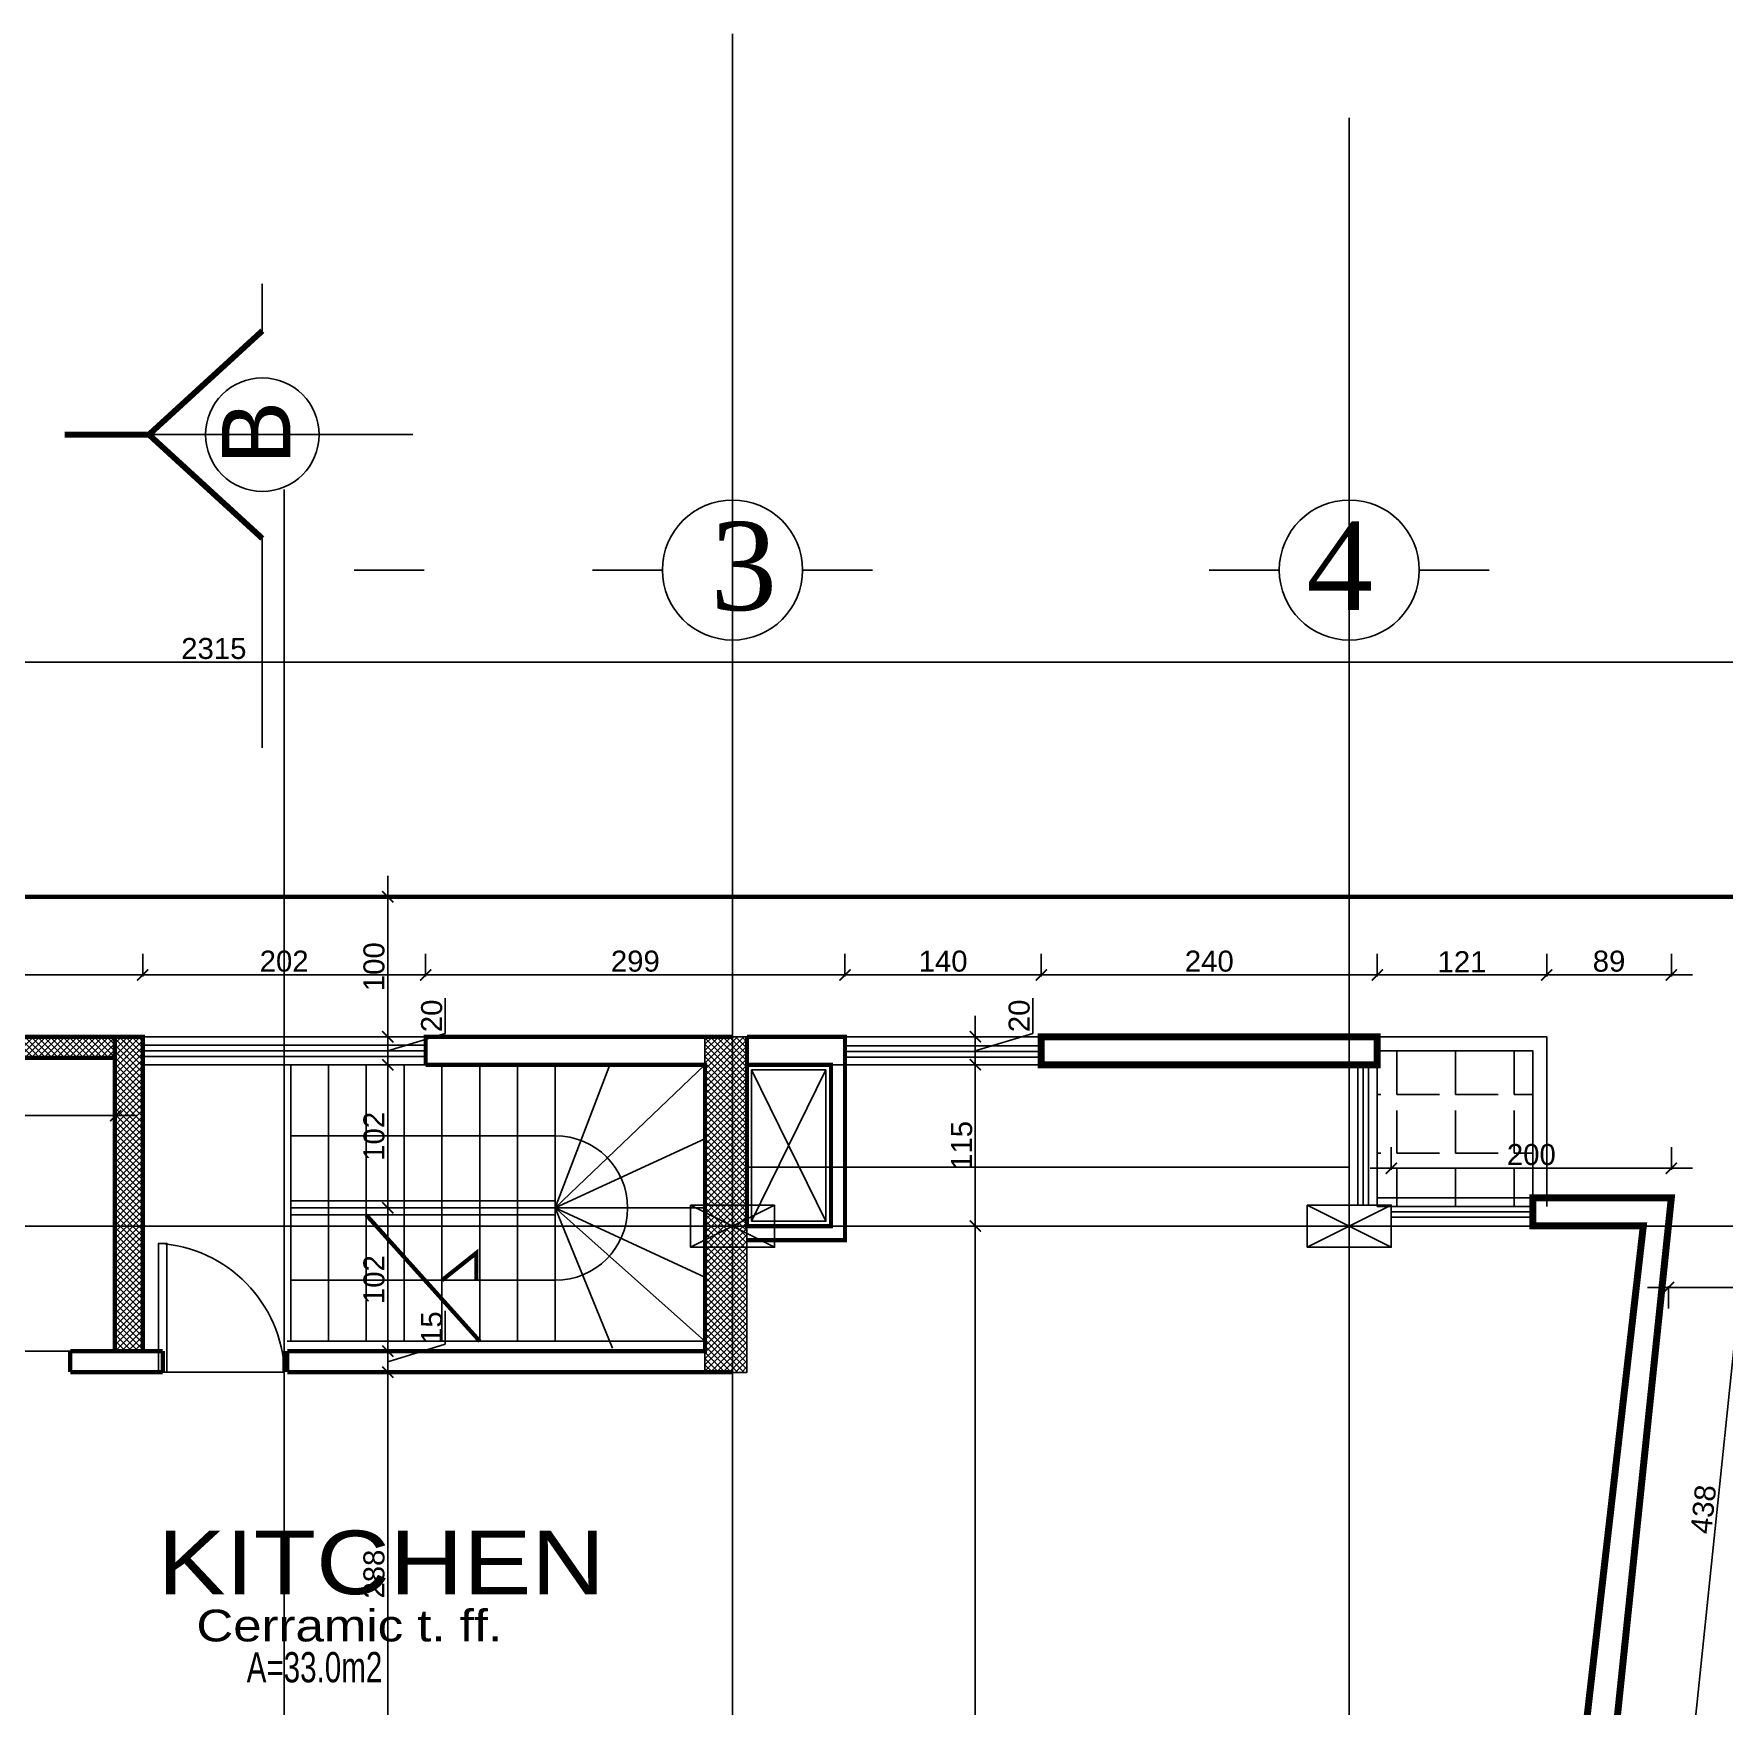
# Model space of a CAD drawing. Extents: x 250879 to 348495, y -51522 to -9360.
# Drawn here: x 308118 to 309325, y -40915 to -39721 of the extents above; entities that cross this region are included whole.
import ezdxf

# ---------------------------------------------------------------- set-up
doc = ezdxf.new("R2010")
doc.units = 0
doc.layers.get('0').update_dxf_attribs({"linetype": 'CONTINUOUS'})
doc.layers.get('DEFPOINTS').update_dxf_attribs({"color": 9, "linetype": 'CONTINUOUS'})
doc.layers.add('A-text finishing', color=6, linetype='CONTINUOUS', lineweight=13)
doc.layers.add('A-text function', color=30, linetype='CONTINUOUS', lineweight=20)
for name, color, linetype in [('AXIS', 1, 'CONTINUOUS'), ('COLUMN', 5, 'CONTINUOUS'), ('DIM', 3, 'CONTINUOUS'), ('FURNITURE', 4, 'CONTINUOUS'), ('TEXT', 3, 'CONTINUOUS'), ('WALL', 7, 'CONTINUOUS'), ('WALL1', 2, 'CONTINUOUS')]:
    doc.layers.add(name, color=color, linetype=linetype)
doc.styles.add('ARIAL', font='BOD_CR.TTF', dxfattribs={"width": 1.2})
doc.styles.get("Standard").update_dxf_attribs({"font": 'sanss___.ttf', "height": 15})
doc.styles.add('style2', font='romantic.ttf', dxfattribs={"height": 50})
doc.dimstyles.new('STANDARD$0', dxfattribs={"dimscale": 0, "dimtxt": 12, "dimasz": 8, "dimexe": 15, "dimexo": 0.0625, "dimgap": 2, "dimtad": 1, "dimdec": 0, "dimzin": 0, "dimdsep": 46, "dimtxsty": 'Standard', "dimblk1": 'ARCHTICK', "dimblk2": 'ARCHTICK', "dimsah": 1, "dimcen": 0.09, "dimdle": 15, "dimclrd": 3, "dimclre": 3, "dimclrt": 3, "dimazin": 0, "dimtfac": 1, "dimtdec": 0, "dimtofl": 0, "dimtmove": 1, "dimatfit": 3, "dimldrblk": 'ARCHTICK', "dimfxl": 1.0455, "dimfxlon": 1, "dimtolj": 1, "dimtzin": 0, "dimarcsym": 0})
pattern_1 = [(45, (28109.9296, -20279.1652), (-2.24506403, 2.24506403), []), (135, (28109.9296, -20279.1652), (-2.24506403, -2.24506403), [])]

# ---------------------------------------------------------------- blocks, each defined once
blk = doc.blocks.new('_ARCHTICK')
at = {"color": 0, "linetype": 'ByBlock', "const_width": 0.15}
blk.add_lwpolyline([(-0.5, -0.5), (0.5, 0.5)], dxfattribs=at)
blk = doc.blocks.new('*D22')
at = {"layer": 'DEFPOINTS', "color": 0, "linetype": 'Continuous', "transparency": 16777216}
for p in [(159633.4, -32668.3), (157318.4, -32770), (159633.4, -32770)]:
    blk.add_point(p, dxfattribs=at)
at = {"layer": 'WALL', "color": 3, "linetype": 'Continuous', "lineweight": -2, "transparency": 16777216}
for p, q in [((157318.4, -32669.3), (157318.4, -32653.3)), ((159633.4, -32669.3), (159633.4, -32653.3)), ((157303.4, -32668.3), (159648.4, -32668.3))]:
    blk.add_line(p, q, dxfattribs=at)
at = {"layer": 'WALL', "color": 3, "linetype": 'Continuous', "lineweight": -2, "transparency": 16777216, "xscale": 8, "yscale": 8, "zscale": 8, "rotation": 180}
blk.add_blockref('_ARCHTICK', (157318.4, -32668.3), dxfattribs=at)
at = {"layer": 'WALL', "color": 3, "linetype": 'Continuous', "lineweight": -2, "transparency": 16777216, "xscale": 8, "yscale": 8, "zscale": 8}
blk.add_blockref('_ARCHTICK', (159633.4, -32668.3), dxfattribs=at)
at = {"layer": 'WALL', "color": 3, "linetype": 'Continuous', "transparency": 16777216, "insert": (158475.9, -32658.5), "char_height": 15, "attachment_point": 5}
blk.add_mtext('\\A1;2315', dxfattribs=at)
blk = doc.blocks.new('COLUMN')
at = {"layer": 'AXIS'}
for p, q in [((236924.7, -9644.3), (236984.7, -9674.3)), ((236984.7, -9644.3), (236924.7, -9674.3))]:
    blk.add_line(p, q, dxfattribs=at)
at = {"layer": 'COLUMN'}
blk.add_lwpolyline([(236924.7, -9644.3), (236984.7, -9644.3), (236984.7, -9674.3), (236924.7, -9674.3)], close=True, dxfattribs=at)
blk = doc.blocks.new('AXISG')
at = {"layer": 'AXIS'}
for p, q in [((306715.5, -23682.8), (306715.5, -19766.8)), ((307035.7, -19949.2), (307035.7, -23531.7)), ((305609.2, -20292.8), (307936.9, -20292.8))]:
    blk.add_line(p, q, dxfattribs=at)
at = {"layer": 'WALL', "linetype": 'Continuous'}
blk.add_blockref('COLUMN', (70081, -10633.6), dxfattribs=at)
blk = doc.blocks.new('*D1657')
at = {"layer": 'DEFPOINTS', "color": 0, "linetype": 'Continuous', "transparency": 16777216}
for p in [(308757.1, -40456.8), (308790, -40456.8), (308790, -40572)]:
    blk.add_point(p, dxfattribs=at)
at = {"layer": 'WALL', "color": 3, "linetype": 'Continuous', "lineweight": -2, "transparency": 16777216}
for p, q in [((308790, -40587), (308790, -40441.8)), ((308789, -40456.8), (308805, -40456.8)), ((308790, -40572), (308775, -40572))]:
    blk.add_line(p, q, dxfattribs=at)
at = {"layer": 'WALL', "color": 3, "linetype": 'Continuous', "lineweight": -2, "transparency": 16777216, "xscale": 8, "yscale": 8, "zscale": 8}
for p, rotation in [((308790, -40456.8), 90), ((308790, -40572), 270)]:
    blk.add_blockref('_ARCHTICK', p, dxfattribs=dict(at, rotation=rotation))
at = {"layer": 'WALL', "color": 3, "linetype": 'Continuous', "transparency": 16777216, "insert": (308780.3, -40514.4), "char_height": 15, "attachment_point": 5, "rotation": 90}
blk.add_mtext('\\A1;115', dxfattribs=at)
blk = doc.blocks.new('*D1658')
at = {"layer": 'DEFPOINTS', "color": 0, "linetype": 'Continuous', "transparency": 16777216}
for p in [(308783.1, -40436.8), (308790, -40436.8), (308783.1, -40456.8)]:
    blk.add_point(p, dxfattribs=at)
at = {"layer": 'WALL', "color": 3, "linetype": 'Continuous', "lineweight": -2, "transparency": 16777216}
for p, q in [((308831.2, -40434.5), (308831.2, -40409.3)), ((308790, -40471.8), (308790, -40421.8)), ((308789, -40436.8), (308805, -40436.8)), ((308790, -40446.8), (308831.2, -40434.5)), ((308789, -40456.8), (308805, -40456.8))]:
    blk.add_line(p, q, dxfattribs=at)
at = {"layer": 'WALL', "color": 3, "linetype": 'Continuous', "lineweight": -2, "transparency": 16777216, "xscale": 8, "yscale": 8, "zscale": 8}
for p, rotation in [((308790, -40436.8), 90), ((308790, -40456.8), 270)]:
    blk.add_blockref('_ARCHTICK', p, dxfattribs=dict(at, rotation=rotation))
at = {"layer": 'WALL', "color": 3, "linetype": 'Continuous', "transparency": 16777216, "insert": (308821.4, -40421.9), "char_height": 15, "attachment_point": 5, "rotation": 90}
blk.add_mtext('\\A1;20', dxfattribs=at)
blk = doc.blocks.new('*D1660')
at = {"layer": 'DEFPOINTS', "color": 0, "linetype": 'Continuous', "transparency": 16777216}
for p in [(307996.3, -40483.3), (308176.1, -40483.3), (307996.3, -40493.1)]:
    blk.add_point(p, dxfattribs=at)
at = {"layer": 'WALL', "color": 3, "linetype": 'Continuous', "lineweight": -2, "transparency": 16777216}
for p, q in [((308191.1, -40493.1), (307981.3, -40493.1)), ((307996.3, -40492.1), (307996.3, -40508.1)), ((308176.1, -40492.1), (308176.1, -40508.1))]:
    blk.add_line(p, q, dxfattribs=at)
at = {"layer": 'WALL', "color": 3, "linetype": 'Continuous', "lineweight": -2, "transparency": 16777216, "xscale": 8, "yscale": 8, "zscale": 8, "rotation": 180}
blk.add_blockref('_ARCHTICK', (307996.3, -40493.1), dxfattribs=at)
at = {"layer": 'WALL', "color": 3, "linetype": 'Continuous', "lineweight": -2, "transparency": 16777216, "xscale": 8, "yscale": 8, "zscale": 8}
blk.add_blockref('_ARCHTICK', (308176.1, -40493.1), dxfattribs=at)
at = {"layer": 'WALL', "color": 3, "linetype": 'Continuous', "transparency": 16777216, "insert": (308086.2, -40483.4), "char_height": 15, "attachment_point": 5}
blk.add_mtext('\\A1;180', dxfattribs=at)
blk = doc.blocks.new('*D1722')
at = {"layer": 'DEFPOINTS', "color": 0, "linetype": 'Continuous', "transparency": 16777216}
for p in [(309287.1, -40530.7), (309087.1, -40557), (309287.1, -40551.8)]:
    blk.add_point(p, dxfattribs=at)
at = {"layer": 'WALL', "color": 3, "linetype": 'Continuous', "lineweight": -2, "transparency": 16777216}
for p, q in [((309087.1, -40531.8), (309087.1, -40515.7)), ((309287.1, -40531.8), (309287.1, -40515.7)), ((309072.1, -40530.7), (309302.1, -40530.7))]:
    blk.add_line(p, q, dxfattribs=at)
at = {"layer": 'WALL', "color": 3, "linetype": 'Continuous', "lineweight": -2, "transparency": 16777216, "xscale": 8, "yscale": 8, "zscale": 8, "rotation": 180}
blk.add_blockref('_ARCHTICK', (309087.1, -40530.7), dxfattribs=at)
at = {"layer": 'WALL', "color": 3, "linetype": 'Continuous', "lineweight": -2, "transparency": 16777216, "xscale": 8, "yscale": 8, "zscale": 8}
blk.add_blockref('_ARCHTICK', (309287.1, -40530.7), dxfattribs=at)
at = {"layer": 'WALL', "color": 3, "linetype": 'Continuous', "transparency": 16777216, "insert": (309187.1, -40521), "char_height": 15, "attachment_point": 5}
blk.add_mtext('\\A1;200', dxfattribs=at)
blk = doc.blocks.new('*D1763')
at = {"layer": 'DEFPOINTS', "color": 0, "linetype": 'Continuous', "transparency": 16777216}
for p in [(309285, -40572), (309444.9, -40572), (309444.9, -40615.9)]:
    blk.add_point(p, dxfattribs=at)
at = {"layer": 'WALL', "color": 3, "linetype": 'Continuous', "lineweight": -2, "transparency": 16777216}
for p, q in [((309270, -40615.9), (309459.9, -40615.9)), ((309285, -40614.9), (309285, -40630.9)), ((309444.9, -40614.9), (309444.9, -40630.9))]:
    blk.add_line(p, q, dxfattribs=at)
at = {"layer": 'WALL', "color": 3, "linetype": 'Continuous', "lineweight": -2, "transparency": 16777216, "xscale": 8, "yscale": 8, "zscale": 8, "rotation": 180}
blk.add_blockref('_ARCHTICK', (309285, -40615.9), dxfattribs=at)
at = {"layer": 'WALL', "color": 3, "linetype": 'Continuous', "lineweight": -2, "transparency": 16777216, "xscale": 8, "yscale": 8, "zscale": 8}
blk.add_blockref('_ARCHTICK', (309444.9, -40615.9), dxfattribs=at)
at = {"layer": 'WALL', "color": 3, "linetype": 'Continuous', "transparency": 16777216, "insert": (309364.9, -40606.2), "char_height": 15, "attachment_point": 5}
blk.add_mtext('\\A1;160', dxfattribs=at)
blk = doc.blocks.new('ST')
at = {"layer": 'WALL', "linetype": 'Continuous'}
for p, q in [((289093.9, -12839.7), (289282.9, -12839.7)), ((289093.9, -12942.9), (289282.9, -12942.9))]:
    blk.add_line(p, q, dxfattribs=at)
at = {"layer": 'WALL', "linetype": 'Continuous', "const_width": 3}
for points in [[(289147.9, -12896.3), (289228.9, -12986.4)], [(289201.9, -12942.9), (289226.4, -12923.4), (289226.4, -12942.9)]]:
    blk.add_lwpolyline(points, dxfattribs=at)
at = {"layer": 'WALL', "linetype": 'Continuous'}
blk.add_arc((289282.9, -12891.3), 51.6, 270, 90, dxfattribs=at)
blk = doc.blocks.new('sec')
at = {"layer": 'WALL'}
for p, q in [((0, 105.9), (0, 319.4)), ((0, 105.9), (-115.7, 0)), ((-115.7, 0), (153.7, 0)), ((0, -105.9), (0, -153.8))]:
    blk.add_line(p, q, dxfattribs=at)
at = {"layer": 'WALL', "const_width": 6}
for points in [[(0, 105.9), (-115.7, 0), (-201.5, 0)], [(0, -105.9), (-115.7, 0)]]:
    blk.add_lwpolyline(points, dxfattribs=at)
at = {"layer": 'WALL'}
blk.add_circle((0, 0), 57.9, dxfattribs=at)
blk = doc.blocks.new('*D1919')
at = {"layer": 'DEFPOINTS', "color": 0, "linetype": 'Continuous', "transparency": 16777216}
for p in [(309198.1, -40436.8), (309385, -40436.8), (309336.9, -40572)]:
    blk.add_point(p, dxfattribs=at)
at = {"layer": 'WALL', "color": 3, "linetype": 'Continuous', "lineweight": -2, "transparency": 16777216}
for p, q in [((309385, -40587), (309385, -40421.8)), ((309383.9, -40436.8), (309400, -40436.8)), ((309383.9, -40572), (309400, -40572))]:
    blk.add_line(p, q, dxfattribs=at)
at = {"layer": 'WALL', "color": 3, "linetype": 'Continuous', "lineweight": -2, "transparency": 16777216, "xscale": 8, "yscale": 8, "zscale": 8}
for p, rotation in [((309385, -40436.8), 90), ((309385, -40572), 270)]:
    blk.add_blockref('_ARCHTICK', p, dxfattribs=dict(at, rotation=rotation))
at = {"layer": 'WALL', "color": 3, "linetype": 'Continuous', "transparency": 16777216, "insert": (309375.3, -40504.4), "char_height": 15, "attachment_point": 5, "rotation": 90}
blk.add_mtext('\\A1;135', dxfattribs=at)
blk = doc.blocks.new('*D1920')
at = {"layer": 'DEFPOINTS', "color": 0, "linetype": 'Continuous', "transparency": 16777216}
for p in [(309287.1, -40551.8), (309342.3, -40557.6), (309241.8, -40987)]:
    blk.add_point(p, dxfattribs=at)
at = {"layer": 'WALL', "color": 3, "linetype": 'Continuous', "lineweight": -2, "transparency": 16777216}
for p, q in [((309295.5, -41007.7), (309343.9, -40542.7)), ((309341.3, -40557.5), (309357.3, -40559.1)), ((309296, -40992.6), (309312, -40994.3))]:
    blk.add_line(p, q, dxfattribs=at)
at = {"layer": 'WALL', "color": 3, "linetype": 'Continuous', "lineweight": -2, "transparency": 16777216, "xscale": 8, "yscale": 8, "zscale": 8}
for p, rotation in [((309342.3, -40557.6), 84.05947945047772), ((309297.1, -40992.7), 264.0594794504777)]:
    blk.add_blockref('_ARCHTICK', p, dxfattribs=dict(at, rotation=rotation))
at = {"layer": 'WALL', "color": 3, "linetype": 'Continuous', "transparency": 16777216, "insert": (309310, -40774.2), "char_height": 15, "attachment_point": 5, "rotation": 84.0595}
blk.add_mtext('\\A1;438', dxfattribs=at)
blk = doc.blocks.new('*D1925')
at = {"layer": 'DEFPOINTS', "color": 0, "linetype": 'Continuous', "transparency": 16777216}
for p in [(308195.4, -40392.7), (307895.9, -40436.8), (308195.4, -40436.8)]:
    blk.add_point(p, dxfattribs=at)
at = {"layer": 'WALL', "color": 3, "linetype": 'Continuous', "lineweight": -2, "transparency": 16777216}
for p, q in [((307895.9, -40393.7), (307895.9, -40377.7)), ((308195.4, -40393.7), (308195.4, -40377.7)), ((307880.9, -40392.7), (308210.4, -40392.7))]:
    blk.add_line(p, q, dxfattribs=at)
at = {"layer": 'WALL', "color": 3, "linetype": 'Continuous', "lineweight": -2, "transparency": 16777216, "xscale": 8, "yscale": 8, "zscale": 8, "rotation": 180}
blk.add_blockref('_ARCHTICK', (307895.9, -40392.7), dxfattribs=at)
at = {"layer": 'WALL', "color": 3, "linetype": 'Continuous', "lineweight": -2, "transparency": 16777216, "xscale": 8, "yscale": 8, "zscale": 8}
blk.add_blockref('_ARCHTICK', (308195.4, -40392.7), dxfattribs=at)
at = {"layer": 'WALL', "color": 3, "linetype": 'Continuous', "transparency": 16777216, "insert": (308045.7, -40382.9), "char_height": 15, "attachment_point": 5}
blk.add_mtext('\\A1;299', dxfattribs=at)
blk = doc.blocks.new('*D1926')
at = {"layer": 'DEFPOINTS', "color": 0, "linetype": 'Continuous', "transparency": 16777216}
for p in [(308397.4, -40392.7), (308195.4, -40436.8), (308397.4, -40436.8)]:
    blk.add_point(p, dxfattribs=at)
at = {"layer": 'WALL', "color": 3, "linetype": 'Continuous', "lineweight": -2, "transparency": 16777216}
for p, q in [((308195.4, -40393.7), (308195.4, -40377.7)), ((308397.4, -40393.7), (308397.4, -40377.7)), ((308180.4, -40392.7), (308412.4, -40392.7))]:
    blk.add_line(p, q, dxfattribs=at)
at = {"layer": 'WALL', "color": 3, "linetype": 'Continuous', "lineweight": -2, "transparency": 16777216, "xscale": 8, "yscale": 8, "zscale": 8, "rotation": 180}
blk.add_blockref('_ARCHTICK', (308195.4, -40392.7), dxfattribs=at)
at = {"layer": 'WALL', "color": 3, "linetype": 'Continuous', "lineweight": -2, "transparency": 16777216, "xscale": 8, "yscale": 8, "zscale": 8}
blk.add_blockref('_ARCHTICK', (308397.4, -40392.7), dxfattribs=at)
at = {"layer": 'WALL', "color": 3, "linetype": 'Continuous', "transparency": 16777216, "insert": (308296.4, -40382.9), "char_height": 15, "attachment_point": 5}
blk.add_mtext('\\A1;202', dxfattribs=at)
blk = doc.blocks.new('*D1927')
at = {"layer": 'DEFPOINTS', "color": 0, "linetype": 'Continuous', "transparency": 16777216}
for p in [(308696.9, -40392.7), (308397.4, -40436.8), (308696.9, -40436.8)]:
    blk.add_point(p, dxfattribs=at)
at = {"layer": 'WALL', "color": 3, "linetype": 'Continuous', "lineweight": -2, "transparency": 16777216}
for p, q in [((308397.4, -40393.7), (308397.4, -40377.7)), ((308696.9, -40393.7), (308696.9, -40377.7)), ((308382.4, -40392.7), (308711.9, -40392.7))]:
    blk.add_line(p, q, dxfattribs=at)
at = {"layer": 'WALL', "color": 3, "linetype": 'Continuous', "lineweight": -2, "transparency": 16777216, "xscale": 8, "yscale": 8, "zscale": 8, "rotation": 180}
blk.add_blockref('_ARCHTICK', (308397.4, -40392.7), dxfattribs=at)
at = {"layer": 'WALL', "color": 3, "linetype": 'Continuous', "lineweight": -2, "transparency": 16777216, "xscale": 8, "yscale": 8, "zscale": 8}
blk.add_blockref('_ARCHTICK', (308696.9, -40392.7), dxfattribs=at)
at = {"layer": 'WALL', "color": 3, "linetype": 'Continuous', "transparency": 16777216, "insert": (308547.2, -40382.9), "char_height": 15, "attachment_point": 5}
blk.add_mtext('\\A1;299', dxfattribs=at)
blk = doc.blocks.new('*D1928')
at = {"layer": 'DEFPOINTS', "color": 0, "linetype": 'Continuous', "transparency": 16777216}
for p in [(308837.1, -40392.7), (308696.9, -40436.8), (308837.1, -40436.8)]:
    blk.add_point(p, dxfattribs=at)
at = {"layer": 'WALL', "color": 3, "linetype": 'Continuous', "lineweight": -2, "transparency": 16777216}
for p, q in [((308696.9, -40393.7), (308696.9, -40377.7)), ((308837.1, -40393.7), (308837.1, -40377.7)), ((308681.9, -40392.7), (308852.1, -40392.7))]:
    blk.add_line(p, q, dxfattribs=at)
at = {"layer": 'WALL', "color": 3, "linetype": 'Continuous', "lineweight": -2, "transparency": 16777216, "xscale": 8, "yscale": 8, "zscale": 8, "rotation": 180}
blk.add_blockref('_ARCHTICK', (308696.9, -40392.7), dxfattribs=at)
at = {"layer": 'WALL', "color": 3, "linetype": 'Continuous', "lineweight": -2, "transparency": 16777216, "xscale": 8, "yscale": 8, "zscale": 8}
blk.add_blockref('_ARCHTICK', (308837.1, -40392.7), dxfattribs=at)
at = {"layer": 'WALL', "color": 3, "linetype": 'Continuous', "transparency": 16777216, "insert": (308767, -40382.9), "char_height": 15, "attachment_point": 5}
blk.add_mtext('\\A1;140', dxfattribs=at)
blk = doc.blocks.new('*D1929')
at = {"layer": 'DEFPOINTS', "color": 0, "linetype": 'Continuous', "transparency": 16777216}
for p in [(309077.1, -40392.7), (308837.1, -40436.8), (309077.1, -40436.8)]:
    blk.add_point(p, dxfattribs=at)
at = {"layer": 'WALL', "color": 3, "linetype": 'Continuous', "lineweight": -2, "transparency": 16777216}
for p, q in [((308837.1, -40393.7), (308837.1, -40377.7)), ((309077.1, -40393.7), (309077.1, -40377.7)), ((308822.1, -40392.7), (309092.1, -40392.7))]:
    blk.add_line(p, q, dxfattribs=at)
at = {"layer": 'WALL', "color": 3, "linetype": 'Continuous', "lineweight": -2, "transparency": 16777216, "xscale": 8, "yscale": 8, "zscale": 8, "rotation": 180}
blk.add_blockref('_ARCHTICK', (308837.1, -40392.7), dxfattribs=at)
at = {"layer": 'WALL', "color": 3, "linetype": 'Continuous', "lineweight": -2, "transparency": 16777216, "xscale": 8, "yscale": 8, "zscale": 8}
blk.add_blockref('_ARCHTICK', (309077.1, -40392.7), dxfattribs=at)
at = {"layer": 'WALL', "color": 3, "linetype": 'Continuous', "transparency": 16777216, "insert": (308957.1, -40382.9), "char_height": 15, "attachment_point": 5}
blk.add_mtext('\\A1;240', dxfattribs=at)
blk = doc.blocks.new('*D1930')
at = {"layer": 'DEFPOINTS', "color": 0, "linetype": 'Continuous', "transparency": 16777216}
for p in [(309198.1, -40392.7), (309077.1, -40436.8), (309198.1, -40436.8)]:
    blk.add_point(p, dxfattribs=at)
at = {"layer": 'WALL', "color": 3, "linetype": 'Continuous', "lineweight": -2, "transparency": 16777216}
for p, q in [((309077.1, -40393.7), (309077.1, -40377.7)), ((309198.1, -40393.7), (309198.1, -40377.7)), ((309062.1, -40392.7), (309213.1, -40392.7))]:
    blk.add_line(p, q, dxfattribs=at)
at = {"layer": 'WALL', "color": 3, "linetype": 'Continuous', "lineweight": -2, "transparency": 16777216, "xscale": 8, "yscale": 8, "zscale": 8, "rotation": 180}
blk.add_blockref('_ARCHTICK', (309077.1, -40392.7), dxfattribs=at)
at = {"layer": 'WALL', "color": 3, "linetype": 'Continuous', "lineweight": -2, "transparency": 16777216, "xscale": 8, "yscale": 8, "zscale": 8}
blk.add_blockref('_ARCHTICK', (309198.1, -40392.7), dxfattribs=at)
at = {"layer": 'WALL', "color": 3, "linetype": 'Continuous', "transparency": 16777216, "insert": (309137.6, -40383.2), "char_height": 15, "attachment_point": 5}
blk.add_mtext('\\A1;121', dxfattribs=at)
blk = doc.blocks.new('*D1931')
at = {"layer": 'DEFPOINTS', "color": 0, "linetype": 'Continuous', "transparency": 16777216}
for p in [(309287.1, -40392.7), (309198.1, -40436.8), (309287.1, -40551.8)]:
    blk.add_point(p, dxfattribs=at)
at = {"layer": 'WALL', "color": 3, "linetype": 'Continuous', "lineweight": -2, "transparency": 16777216}
for p, q in [((309198.1, -40393.7), (309198.1, -40377.7)), ((309287.1, -40393.7), (309287.1, -40377.7)), ((309183.1, -40392.7), (309302.1, -40392.7))]:
    blk.add_line(p, q, dxfattribs=at)
at = {"layer": 'WALL', "color": 3, "linetype": 'Continuous', "lineweight": -2, "transparency": 16777216, "xscale": 8, "yscale": 8, "zscale": 8, "rotation": 180}
blk.add_blockref('_ARCHTICK', (309198.1, -40392.7), dxfattribs=at)
at = {"layer": 'WALL', "color": 3, "linetype": 'Continuous', "lineweight": -2, "transparency": 16777216, "xscale": 8, "yscale": 8, "zscale": 8}
blk.add_blockref('_ARCHTICK', (309287.1, -40392.7), dxfattribs=at)
at = {"layer": 'WALL', "color": 3, "linetype": 'Continuous', "transparency": 16777216, "insert": (309242.6, -40382.9), "char_height": 15, "attachment_point": 5}
blk.add_mtext('\\A1;89', dxfattribs=at)
blk = doc.blocks.new('*D1932')
at = {"layer": 'DEFPOINTS', "color": 0, "linetype": 'Continuous', "transparency": 16777216}
for p in [(308790, -40572), (308790, -41347), (308790, -41347)]:
    blk.add_point(p, dxfattribs=at)
at = {"layer": 'WALL', "color": 3, "linetype": 'Continuous', "lineweight": -2, "transparency": 16777216}
for p, q in [((308790, -40557), (308790, -41362)), ((308790, -40572), (308775, -40572)), ((308790, -41347), (308775, -41347))]:
    blk.add_line(p, q, dxfattribs=at)
at = {"layer": 'WALL', "color": 3, "linetype": 'Continuous', "lineweight": -2, "transparency": 16777216, "xscale": 8, "yscale": 8, "zscale": 8}
for p, rotation in [((308790, -40572), 90), ((308790, -41347), 270)]:
    blk.add_blockref('_ARCHTICK', p, dxfattribs=dict(at, rotation=rotation))
at = {"layer": 'WALL', "color": 3, "linetype": 'Continuous', "transparency": 16777216, "insert": (308780.3, -40959.5), "char_height": 15, "attachment_point": 5, "rotation": 90}
blk.add_mtext('\\A1;775', dxfattribs=at)
blk = doc.blocks.new('*D1955')
at = {"layer": 'DEFPOINTS', "color": 0, "linetype": 'Continuous', "transparency": 16777216}
for p in [(308348.2, -40676.3), (308370.4, -40676.3), (308160.5, -40964.7)]:
    blk.add_point(p, dxfattribs=at)
at = {"layer": 'WALL', "color": 3, "linetype": 'Continuous', "lineweight": -2, "transparency": 16777216}
for p, q in [((308370.4, -40979.7), (308370.4, -40661.3)), ((308369.3, -40676.3), (308385.4, -40676.3)), ((308369.3, -40964.7), (308385.4, -40964.7))]:
    blk.add_line(p, q, dxfattribs=at)
at = {"layer": 'WALL', "color": 3, "linetype": 'Continuous', "lineweight": -2, "transparency": 16777216, "xscale": 8, "yscale": 8, "zscale": 8}
for p, rotation in [((308370.4, -40676.3), 90), ((308370.4, -40964.7), 270)]:
    blk.add_blockref('_ARCHTICK', p, dxfattribs=dict(at, rotation=rotation))
at = {"layer": 'WALL', "color": 3, "linetype": 'Continuous', "transparency": 16777216, "insert": (308360.6, -40820.5), "char_height": 15, "attachment_point": 5, "rotation": 90}
blk.add_mtext('\\A1;288', dxfattribs=at)
blk = doc.blocks.new('*D1956')
at = {"layer": 'DEFPOINTS', "color": 0, "linetype": 'Continuous', "transparency": 16777216}
for p in [(308348.2, -40661.3), (308370.4, -40661.3), (308348.2, -40676.3)]:
    blk.add_point(p, dxfattribs=at)
at = {"layer": 'WALL', "color": 3, "linetype": 'Continuous', "lineweight": -2, "transparency": 16777216}
for p, q in [((308411.5, -40656.4), (308411.5, -40632.5)), ((308370.4, -40691.3), (308370.4, -40646.3)), ((308370.4, -40668.8), (308411.5, -40656.4)), ((308369.3, -40661.3), (308385.4, -40661.3)), ((308369.3, -40676.3), (308385.4, -40676.3))]:
    blk.add_line(p, q, dxfattribs=at)
at = {"layer": 'WALL', "color": 3, "linetype": 'Continuous', "lineweight": -2, "transparency": 16777216, "xscale": 8, "yscale": 8, "zscale": 8}
for p, rotation in [((308370.4, -40661.3), 90), ((308370.4, -40676.3), 270)]:
    blk.add_blockref('_ARCHTICK', p, dxfattribs=dict(at, rotation=rotation))
at = {"layer": 'WALL', "color": 3, "linetype": 'Continuous', "transparency": 16777216, "insert": (308401.8, -40644.5), "char_height": 15, "attachment_point": 5, "rotation": 90}
blk.add_mtext('\\A1;15', dxfattribs=at)
blk = doc.blocks.new('*D1957')
at = {"layer": 'DEFPOINTS', "color": 0, "linetype": 'Continuous', "transparency": 16777216}
for p in [(308336.9, -40559), (308370.4, -40559), (308348.2, -40661.3)]:
    blk.add_point(p, dxfattribs=at)
at = {"layer": 'WALL', "color": 3, "linetype": 'Continuous', "lineweight": -2, "transparency": 16777216}
for p, q in [((308370.4, -40676.3), (308370.4, -40544)), ((308369.3, -40559), (308385.4, -40559)), ((308369.3, -40661.3), (308385.4, -40661.3))]:
    blk.add_line(p, q, dxfattribs=at)
at = {"layer": 'WALL', "color": 3, "linetype": 'Continuous', "lineweight": -2, "transparency": 16777216, "xscale": 8, "yscale": 8, "zscale": 8}
for p, rotation in [((308370.4, -40559), 90), ((308370.4, -40661.3), 270)]:
    blk.add_blockref('_ARCHTICK', p, dxfattribs=dict(at, rotation=rotation))
at = {"layer": 'WALL', "color": 3, "linetype": 'Continuous', "transparency": 16777216, "insert": (308360.6, -40610.2), "char_height": 15, "attachment_point": 5, "rotation": 90}
blk.add_mtext('\\A1;102', dxfattribs=at)
blk = doc.blocks.new('*D1958')
at = {"layer": 'DEFPOINTS', "color": 0, "linetype": 'Continuous', "transparency": 16777216}
for p in [(308355.1, -40456.8), (308370.4, -40456.8), (308336.9, -40559)]:
    blk.add_point(p, dxfattribs=at)
at = {"layer": 'WALL', "color": 3, "linetype": 'Continuous', "lineweight": -2, "transparency": 16777216}
for p, q in [((308370.4, -40574), (308370.4, -40441.8)), ((308369.3, -40456.8), (308385.4, -40456.8)), ((308369.3, -40559), (308385.4, -40559))]:
    blk.add_line(p, q, dxfattribs=at)
at = {"layer": 'WALL', "color": 3, "linetype": 'Continuous', "lineweight": -2, "transparency": 16777216, "xscale": 8, "yscale": 8, "zscale": 8}
for p, rotation in [((308370.4, -40456.8), 90), ((308370.4, -40559), 270)]:
    blk.add_blockref('_ARCHTICK', p, dxfattribs=dict(at, rotation=rotation))
at = {"layer": 'WALL', "color": 3, "linetype": 'Continuous', "transparency": 16777216, "insert": (308360.6, -40507.9), "char_height": 15, "attachment_point": 5, "rotation": 90}
blk.add_mtext('\\A1;102', dxfattribs=at)
blk = doc.blocks.new('*D1959')
at = {"layer": 'DEFPOINTS', "color": 0, "linetype": 'Continuous', "transparency": 16777216}
for p in [(308355.1, -40436.8), (308370.4, -40436.8), (308355.1, -40456.8)]:
    blk.add_point(p, dxfattribs=at)
at = {"layer": 'WALL', "color": 3, "linetype": 'Continuous', "lineweight": -2, "transparency": 16777216}
for p, q in [((308411.5, -40434.5), (308411.5, -40409.3)), ((308370.4, -40471.8), (308370.4, -40421.8)), ((308369.3, -40436.8), (308385.4, -40436.8)), ((308370.4, -40446.8), (308411.5, -40434.5)), ((308369.3, -40456.8), (308385.4, -40456.8))]:
    blk.add_line(p, q, dxfattribs=at)
at = {"layer": 'WALL', "color": 3, "linetype": 'Continuous', "lineweight": -2, "transparency": 16777216, "xscale": 8, "yscale": 8, "zscale": 8}
for p, rotation in [((308370.4, -40436.8), 90), ((308370.4, -40456.8), 270)]:
    blk.add_blockref('_ARCHTICK', p, dxfattribs=dict(at, rotation=rotation))
at = {"layer": 'WALL', "color": 3, "linetype": 'Continuous', "transparency": 16777216, "insert": (308401.8, -40421.9), "char_height": 15, "attachment_point": 5, "rotation": 90}
blk.add_mtext('\\A1;20', dxfattribs=at)
blk = doc.blocks.new('*D1960')
at = {"layer": 'DEFPOINTS', "color": 0, "linetype": 'Continuous', "transparency": 16777216}
for p in [(308355.1, -40336.8), (308370.4, -40336.8), (308355.1, -40436.8)]:
    blk.add_point(p, dxfattribs=at)
at = {"layer": 'WALL', "color": 3, "linetype": 'Continuous', "lineweight": -2, "transparency": 16777216}
for p, q in [((308370.4, -40451.8), (308370.4, -40321.8)), ((308369.3, -40336.8), (308385.4, -40336.8)), ((308369.3, -40436.8), (308385.4, -40436.8))]:
    blk.add_line(p, q, dxfattribs=at)
at = {"layer": 'WALL', "color": 3, "linetype": 'Continuous', "lineweight": -2, "transparency": 16777216, "xscale": 8, "yscale": 8, "zscale": 8}
for p, rotation in [((308370.4, -40336.8), 90), ((308370.4, -40436.8), 270)]:
    blk.add_blockref('_ARCHTICK', p, dxfattribs=dict(at, rotation=rotation))
at = {"layer": 'WALL', "color": 3, "linetype": 'Continuous', "transparency": 16777216, "insert": (308360.6, -40386.8), "char_height": 15, "attachment_point": 5, "rotation": 90}
blk.add_mtext('\\A1;100', dxfattribs=at)
blk = doc.blocks.new('site77')
at = {"layer": 'WALL', "linetype": 'Continuous', "const_width": 3}
blk.add_lwpolyline([(159633.4, -32835.7), (157318.4, -32835.7), (157318.4, -36546.7), (159235.4, -36546.7)], dxfattribs=at)
at = {"layer": 'WALL', "linetype": 'Continuous'}
dim = blk.add_linear_dim(base=(159633.4, -32668.3), p1=(157318.4, -32770), p2=(159633.4, -32770), dimstyle='STANDARD$0', override={"dimscale": 1}, dxfattribs=at)
dim.commit()
dim.dimension.update_dxf_attribs({"geometry": '*D22', "text_midpoint": (158475.9, -32658.5)})

msp = doc.modelspace()

# ---------------------------------------------------------------- hatches: boundary and pattern name
at = {"layer": 'AXIS'}
h = msp.add_hatch(dxfattribs=at)
h.set_pattern_fill('ANSI37', color=256, style=0)
h.set_pattern_definition(pattern_1)
h.paths.add_polyline_path([(308184.42573, -40436.83358), (307995.94846, -40436.83358), (307995.94846, -40571.99817), (307996.71148, -40571.99817), (307996.71148, -40451.83358), (308184.42573, -40451.83358)])
h = msp.add_hatch(dxfattribs=at)
h.set_pattern_fill('ANSI37', color=256, style=0)
h.set_pattern_definition([(45, (28100.9296, -20279.1652), (-2.24506403, 2.24506403), []), (135, (28100.9296, -20279.1652), (-2.24506403, -2.24506403), [])])
h.paths.add_polyline_path([(308195.42573, -40436.83358), (308175.42573, -40436.83358), (308175.42573, -40451.83358), (308195.42573, -40451.83358)])
h.paths.add_polyline_path([(308190.42573, -40451.83358), (308175.42573, -40451.83358), (308175.42573, -40571.99817), (308190.42573, -40571.99817)])
h.paths.add_polyline_path([(308195.42573, -40456.83358), (308195.42573, -40451.83358), (308190.42573, -40451.83358), (308190.42573, -40571.99817), (308195.42573, -40571.99817)])
h.paths.add_polyline_path([(308195.42573, -40571.99817), (308190.42573, -40571.99817), (308190.42573, -40661.2647), (308195.42573, -40661.2647)])
h.paths.add_polyline_path([(308190.42573, -40571.99817), (308175.42573, -40571.99817), (308175.42573, -40661.2647), (308190.42573, -40661.2647)])
h = msp.add_hatch(dxfattribs=at)
h.set_pattern_fill('ANSI37', color=256, style=0)
h.set_pattern_definition(pattern_1)
h.paths.add_polyline_path([(308596.92573, -40676.52944), (308596.92573, -40436.83358), (308626.92573, -40436.83358), (308626.92573, -40676.52944)])
h = msp.add_hatch(dxfattribs=at)
h.set_pattern_fill('ANGLE', color=256, scale=6, style=0)
h.set_pattern_definition([(0, (70581.1, -31718.805), (0, 41.91), [30.48, -11.43]), (90, (70581.1, -31718.805), (-41.91, 3e-15), [30.48, -11.43])])
h.paths.add_polyline_path([(309188.13679, -40446.83358), (309077.07344, -40446.83358), (309077.07344, -40557.89693), (309188.13679, -40557.89693)])

# ---------------------------------------------------------------- linework, layer by layer
for p, q in [((308616.59656, -39720.65994), (308616.59656, -43750.85677)), ((309057.07344, -39780.65994), (309057.07344, -43803.29107)), ((308616.59656, -40053.55728), (308616.59656, -40003.55728)), ((309057.07344, -40053.55728), (309057.07344, -40003.55728)), ((308346.4371, -40103.55728), (308396.4371, -40103.55728)), ((308566.59656, -40103.55728), (308516.59656, -40103.55728)), ((308666.59656, -40103.55728), (308716.59656, -40103.55728)), ((309007.07344, -40103.55728), (308957.07344, -40103.55728)), ((309107.07344, -40103.55728), (309157.07344, -40103.55728)), ((308616.59656, -40153.55728), (308616.59656, -40203.55728)), ((309057.07344, -40153.55728), (309057.07344, -40203.55728)), ((308630.22151, -40460.44578), (308683.29201, -40568.55943)), ((308683.29201, -40460.44578), (308630.22151, -40568.55943)), ((307421.43254, -40571.99817), (309517.81826, -40571.99817))]:
    msp.add_line(p, q, dxfattribs=at)
for centre in [(308616.59656, -40103.55728), (309057.07344, -40103.55728)]:
    msp.add_circle(centre, 50, dxfattribs=at)
at = {"layer": 'COLUMN'}
msp.add_lwpolyline([(308596.92573, -40676.52944), (308596.92573, -40436.83358), (308626.92573, -40436.83358), (308626.92573, -40676.52944)], close=True, dxfattribs=at)
at = {"layer": 'FURNITURE', "ltscale": 3}
for p, q in [((308397.44846, -40436.83358), (308195.42573, -40436.83358)), ((308837.07344, -40436.83358), (308626.92573, -40436.83358)), ((308397.44846, -40442.83358), (308195.42573, -40442.83358)), ((308397.44846, -40446.83358), (308195.42573, -40446.83358)), ((308397.44846, -40450.83358), (308195.42573, -40450.83358)), ((308837.07344, -40443.29282), (308696.92573, -40443.29282)), ((308837.07344, -40451.29282), (308696.92573, -40451.29282)), ((308301.06583, -40654.2011), (308301.06583, -40456.83358)), ((308328.06583, -40654.2011), (308328.06583, -40456.83358)), ((308355.06583, -40654.2011), (308355.06583, -40456.83358)), ((308382.06583, -40654.2011), (308382.06583, -40456.83358)), ((308409.06583, -40654.2011), (308409.06583, -40456.83358)), ((308436.06583, -40654.2011), (308436.06583, -40456.83358)), ((308463.06583, -40654.2011), (308463.06583, -40456.83358)), ((308490.06583, -40654.2011), (308490.06583, -40456.83358)), ((308596.92573, -40456.83358), (308490.06583, -40559.04914)), ((308490.06583, -40559.04914), (308528.99213, -40456.83358)), ((308837.07344, -40456.83358), (308696.92573, -40456.83358)), ((308490.06583, -40559.04914), (308596.92573, -40509.65785)), ((308490.06583, -40554.04914), (308301.06583, -40554.04914)), ((308490.06583, -40559.04914), (308301.06583, -40559.04914)), ((308490.06583, -40559.04914), (308596.92573, -40559.04914)), ((308596.92573, -40654.2011), (308490.06583, -40559.04914)), ((308490.06583, -40559.04914), (308596.92573, -40608.44044)), ((308490.06583, -40559.04914), (308530.89625, -40659.2011)), ((308490.06583, -40564.04914), (308301.06583, -40564.04914))]:
    msp.add_line(p, q, dxfattribs=at)
at = {"layer": 'FURNITURE'}
for p, q in [((308053.61292, -40661.2647), (308143.61292, -40661.2647)), ((308209.81512, -40676.2647), (308209.81512, -40661.2647)), ((308209.81512, -40676.2647), (308209.81512, -40661.2647)), ((308296.62611, -40676.2647), (308209.81512, -40676.2647))]:
    msp.add_line(p, q, dxfattribs=at)
msp.add_lwpolyline([(309198.13679, -40557.89693), (309198.13679, -40436.83358), (309077.07344, -40436.83358)], dxfattribs=at)
msp.add_lwpolyline([(309077.07344, -40557.89693), (309188.13679, -40557.89693), (309188.13679, -40446.83358), (309077.07344, -40446.83358)], close=True, dxfattribs=at)
at = {"layer": 'FURNITURE', "ltscale": 3}
for points in [[(308298.62611, -40654.2011), (308596.92573, -40654.2011), (308596.92573, -40456.83358), (308195.42573, -40456.83358), (308195.42573, -40661.2647), (308209.62611, -40661.2647)], [(309057.07344, -40556.99817), (309057.07344, -40456.83358), (308757.07344, -40456.83358), (308757.07344, -40456.83358)], [(309077.07344, -40551.83358), (309077.07344, -40456.83358)], [(309077.07344, -40551.83358), (309208.13679, -40551.83358)]]:
    msp.add_lwpolyline(points, dxfattribs=at)
for points in [[(309057.07344, -40456.83358), (308626.92573, -40456.83358), (308626.92573, -40529.95392), (309057.07344, -40529.95392)], [(309070.90238, -40556.99817), (309063.2445, -40556.99817), (309063.2445, -40457.3457), (309070.90238, -40457.3457)], [(309087.07344, -40558.00464), (309087.07344, -40565.66252), (309188.13679, -40565.66252), (309188.13679, -40558.00464)]]:
    msp.add_lwpolyline(points, close=True, dxfattribs=at)
at = {"layer": 'FURNITURE', "flags": 128}
msp.add_lwpolyline([(308206.62611, -40676.2647), (308206.62611, -40584.30135), (308212.62611, -40584.30135), (308212.62611, -40676.2647), (308206.62611, -40676.2647)], dxfattribs=at)
at = {"layer": 'FURNITURE'}
msp.add_arc((308201.08454, -40679.74557), 95.60496, 2.08653555, 86.67709067, dxfattribs=at)
at = {"layer": 'WALL', "linetype": 'Continuous'}
for p, q in [((308837.07344, -40447.29282), (308696.92573, -40447.29282)), ((308175.42573, -40571.2647), (308175.42573, -40661.2647)), ((308209.81512, -40676.2647), (308209.81512, -40661.2647)), ((308209.81512, -40676.2647), (308209.81512, -40661.2647))]:
    msp.add_line(p, q, dxfattribs=at)
at = {"layer": 'WALL', "ltscale": 3}
msp.add_line((308209.81512, -40676.2647), (308209.81512, -40661.2647), dxfattribs=at)
at = {"layer": 'WALL', "linetype": 'Continuous', "ltscale": 3, "const_width": 5}
for points in [[(309077.07344, -40440.77023), (309077.07344, -40436.83358), (308837.07344, -40436.83358), (308837.07344, -40456.83358), (308837.07344, -40456.83358), (308837.07344, -40456.83358), (309077.07344, -40456.83358), (309077.07344, -40440.77023), (309077.07344, -40440.77023)], [(309188.13679, -40551.83358), (309287.07344, -40551.83358), (309241.79249, -40986.99817), (309102.07344, -40986.99817), (309087.07344, -40986.99817), (309087.07344, -40966.99817), (309221.79249, -40966.99817), (309267.07344, -40571.83358), (309188.13679, -40571.83358), (309188.13679, -40551.83358)]]:
    msp.add_lwpolyline(points, dxfattribs=at)
at = {"layer": 'WALL', "linetype": 'Continuous', "const_width": 3}
for points in [[(308175.42573, -40436.83358), (307965.94846, -40436.83358)], [(308195.42573, -40436.83358), (308175.42573, -40436.83358), (308175.42573, -40661.2647)], [(308195.42573, -40456.83358), (308195.42573, -40436.83358), (308175.42573, -40436.83358)], [(308616.92573, -40436.83358), (308397.44846, -40436.83358)], [(308397.44846, -40456.83358), (308397.44846, -40436.83358), (308417.44846, -40436.83358)], [(308626.92573, -40436.83358), (308626.92573, -40456.83358), (308686.92573, -40456.83358), (308686.92573, -40571.99817), (308626.92573, -40571.99817), (308626.92573, -40456.83358)], [(308626.92573, -40436.83358), (308686.92573, -40436.83358), (308696.92573, -40436.83358), (308696.92573, -40571.99817), (308696.92573, -40581.99817), (308626.92573, -40581.99817)], [(308175.42573, -40451.83358), (307996.71148, -40451.83358), (307996.71148, -40661.2647)], [(308195.42573, -40456.83358), (308195.42573, -40661.2647)], [(308298.62611, -40661.2647), (308596.92573, -40661.2647), (308596.92573, -40456.83358), (308397.44846, -40456.83358)], [(308209.62611, -40661.2647), (308143.61292, -40661.2647)], [(308143.61292, -40661.2647), (308143.61292, -40676.2647)], [(308209.62611, -40661.2647), (308209.62611, -40676.2647)], [(308209.81512, -40661.2647), (308209.81512, -40676.2647)], [(308296.62611, -40676.2647), (308296.62611, -40661.2647)], [(308298.62611, -40661.2647), (308298.62611, -40676.2647)], [(308209.62611, -40676.2647), (308143.61292, -40676.2647)], [(308298.62611, -40676.2647), (308616.92573, -40676.2647)]]:
    msp.add_lwpolyline(points, dxfattribs=at)
at = {"layer": 'WALL', "linetype": 'Continuous'}
msp.add_lwpolyline([(308630.22151, -40460.44578), (308683.29201, -40460.44578), (308683.29201, -40568.55943), (308630.22151, -40568.55943)], close=True, dxfattribs=at)
at = {"layer": 'WALL', "linetype": 'Continuous', "ltscale": 3}
msp.add_lwpolyline([(308837.07344, -40456.83358), (308797.07344, -40456.83358)], dxfattribs=at)
at = {"layer": 'WALL1'}
for p, q in [((309067.07344, -40457.3457), (309067.07344, -40556.99817)), ((309188.13679, -40561.83358), (309087.07344, -40561.83358))]:
    msp.add_line(p, q, dxfattribs=at)
msp.add_arc((321167.92238, -41975.46532), 11965.83883, 173.167068348, 186.80028555, dxfattribs=at)

# ---------------------------------------------------------------- block references
at = {"layer": 'WALL', "linetype": 'Continuous'}
for name, p in [('AXISG', (1580.917, -20279.1652)), ('site77', (149770.27853, -7501.14005)), ('ST', (19207.20617, -27667.79655)), ('COLUMN', (72102.37396, -30912.74165)), ('COLUMN', (72102.37396, -30912.74165))]:
    msp.add_blockref(name, p, dxfattribs=at)
at = {"layer": 'WALL1', "xscale": -0.7000000000116415, "yscale": 0.7000000000116415, "zscale": 0.7, "rotation": 180}
msp.add_blockref('sec', (308280.81481, -40006.8606), dxfattribs=at)

# ---------------------------------------------------------------- texts
at = {"layer": 'A-text finishing', "style": 'ARIAL', "width": 1.2}
msp.add_text('Cerramic t. ff.', height=22.68, dxfattribs=at).set_placement((308233.75912, -40868.53632))
at = {"layer": 'A-text function', "insert": (308205.96527, -40789.44826), "char_height": 45.36, "width": 1374.19264, "attachment_point": 1, "style": 'ARIAL'}
msp.add_mtext('KITCHEN', dxfattribs=at)
at = {"layer": 'DIM', "insert": (308251.90799, -40028.41213), "char_height": 49, "width": 359.60498, "attachment_point": 1, "rotation": 90}
msp.add_mtext('B', dxfattribs=at)
at = {"layer": 'TEXT', "width": 0.7}
msp.add_text('A=33.0m2', height=21.6, rotation=0.12694545, dxfattribs=at).set_placement((308269.66203, -40897.87012))
at = {"layer": 'TEXT', "char_height": 63, "width": 240.4607, "attachment_point": 1, "style": 'style2'}
for s, insert in [('3', (308600.84546, -40069.15817)), ('4', (309026.42611, -40069.15817))]:
    msp.add_mtext(s, dxfattribs=dict(at, insert=insert))

# ---------------------------------------------------------------- dimensions: what is measured, and where the dimension line sits
at = {"layer": 'WALL', "linetype": 'Continuous'}
for base, p1, p2, picture, middle in [((308370.35709, -40336.83358), (308355.06583, -40436.83358), (308355.06583, -40336.83358), '*D1960', (308360.63075, -40386.83358)), ((308370.35709, -40436.83358), (308355.06583, -40456.83358), (308355.06583, -40436.83358), '*D1959', (308401.80976, -40432.47988)), ((308789.99621, -40436.83358), (308783.12327, -40456.83358), (308783.12327, -40436.83358), '*D1658', (308821.44888, -40432.47988)), ((309384.99198, -40436.83358), (309336.94833, -40571.99817), (309198.13679, -40436.83358), '*D1919', (309375.25535, -40504.41587)), ((308370.35709, -40456.83358), (308336.86348, -40559.04914), (308355.06583, -40456.83358), '*D1958', (308360.63075, -40507.94136)), ((308789.99621, -40456.83358), (308789.99621, -40571.99817), (308757.07344, -40456.83358), '*D1657', (308780.26987, -40514.41587)), ((308370.35709, -40559.04914), (308348.22249, -40661.2647), (308336.86348, -40559.04914), '*D1957', (308360.63075, -40610.15692)), ((308789.99621, -41346.99817), (308789.99621, -40571.99817), (308789.99621, -41346.99817), '*D1932', (308780.26987, -40959.49817)), ((308370.35709, -40661.2647), (308348.22249, -40676.2647), (308348.22249, -40661.2647), '*D1956', (308401.80976, -40654.411)), ((308370.35709, -40676.2647), (308160.50019, -40964.66275), (308348.22249, -40676.2647), '*D1955', (308360.63075, -40820.46373))]:
    dim = msp.add_linear_dim(base=base, p1=p1, p2=p2, angle=90, dimstyle='STANDARD$0', override={"dimscale": 1}, dxfattribs=at)
    dim.commit()
    dim.dimension.update_dxf_attribs({"geometry": picture, "text_midpoint": middle})
for base, p1, p2, picture, middle in [((308195.42573, -40392.67136), (307895.94846, -40436.83358), (308195.42573, -40436.83358), '*D1925', (308045.6871, -40382.94502)), ((308397.44846, -40392.67136), (308195.42573, -40436.83358), (308397.44846, -40436.83358), '*D1926', (308296.4371, -40382.94502)), ((308696.92573, -40392.67136), (308397.44846, -40436.83358), (308696.92573, -40436.83358), '*D1927', (308547.1871, -40382.94502)), ((308837.07344, -40392.67136), (308696.92573, -40436.83358), (308837.07344, -40436.83358), '*D1928', (308766.99958, -40382.94502)), ((309077.07344, -40392.67136), (308837.07344, -40436.83358), (309077.07344, -40436.83358), '*D1929', (308957.07344, -40382.94502)), ((309198.13679, -40392.67136), (309077.07344, -40436.83358), (309198.13679, -40436.83358), '*D1930', (309137.60511, -40383.17136)), ((309287.07344, -40392.67136), (309198.13679, -40436.83358), (309287.07344, -40551.83358), '*D1931', (309242.60511, -40382.94502)), ((307996.28993, -40493.11785), (308176.05811, -40483.25682), (307996.28993, -40483.25682), '*D1660', (308086.17402, -40483.39151)), ((309287.07344, -40530.70464), (309087.07344, -40556.99817), (309287.07344, -40551.83358), '*D1722', (309187.07344, -40520.97831)), ((309444.86444, -40615.90748), (309284.97522, -40571.99817), (309444.86444, -40571.99817), '*D1763', (309364.91983, -40606.17085))]:
    dim = msp.add_linear_dim(base=base, p1=p1, p2=p2, dimstyle='STANDARD$0', override={"dimscale": 1}, dxfattribs=at)
    dim.commit()
    dim.dimension.update_dxf_attribs({"geometry": picture, "text_midpoint": middle})
dim = msp.add_aligned_dim(p1=(309241.79249, -40986.99817), p2=(309287.07344, -40551.83358), distance=-55.57354, dimstyle='STANDARD$0', override={"dimscale": 1}, dxfattribs=at)
dim.commit()
dim.dimension.update_dxf_attribs({"geometry": '*D1920', "text_midpoint": (309310.02372, -40774.15981)})

doc.saveas('drawing.dxf')
